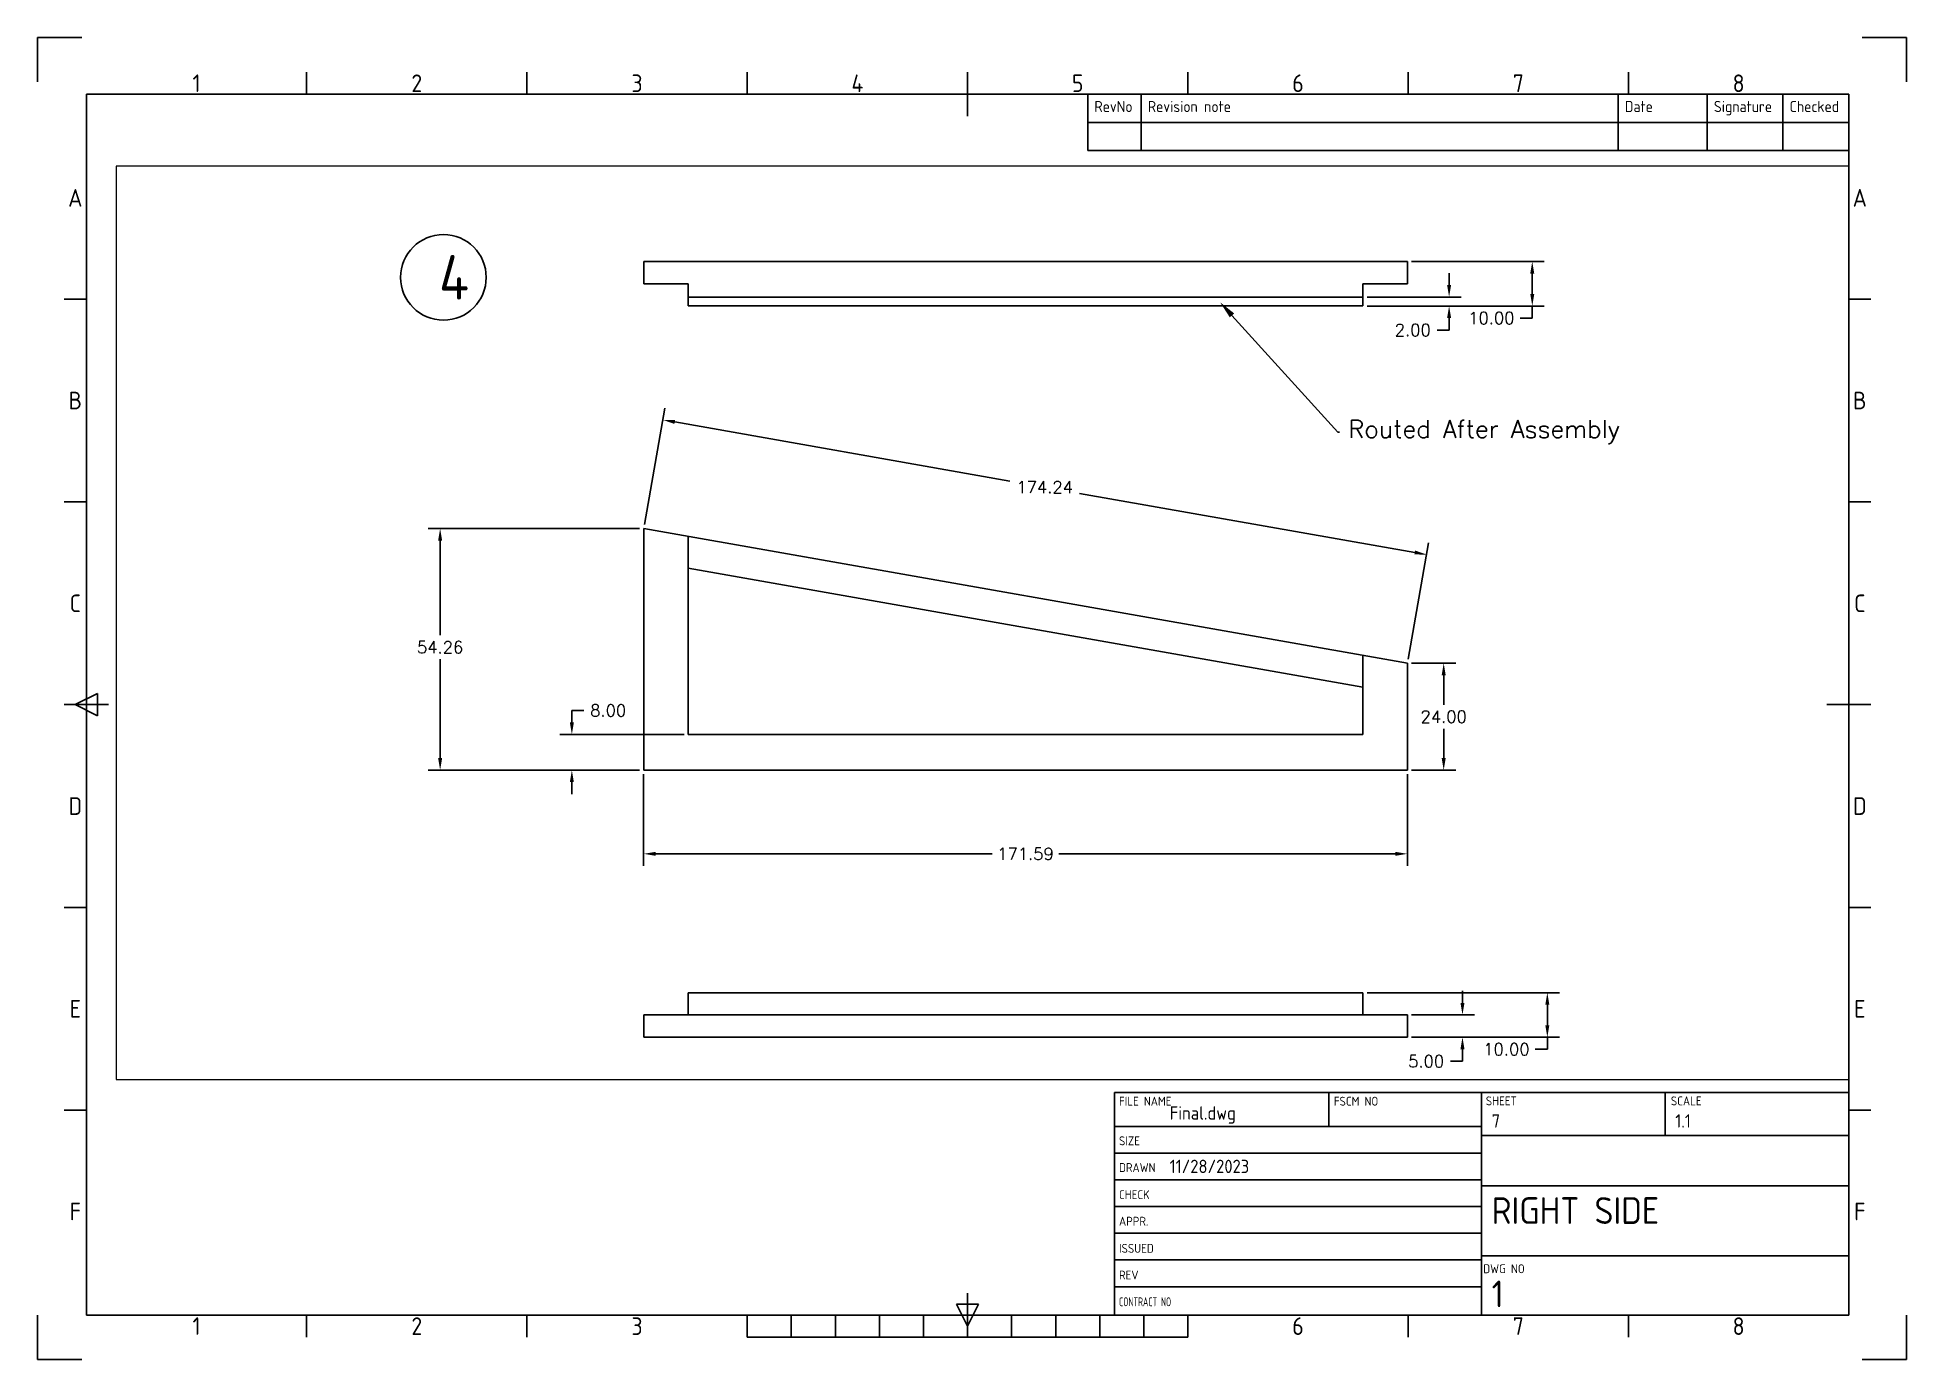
# Paper-space layout 'Right Side' of a CAD drawing. Header units: millimetres. Extents: x 0 to 420, y 0 to 297.
# The model-space entities are those that its viewports show. They can reach past a viewport. Long polylines and large blocks are cut down to what shows.
import ezdxf
from ezdxf import colors
from ezdxf.entities.mleader import LeaderData, LeaderLine
from ezdxf.enums import TextEntityAlignment as Align
from ezdxf.math import Vec2, Vec3

# ---------------------------------------------------------------- set-up
doc = ezdxf.new("R2010")
doc.units = ezdxf.units.MM
for name, color, linetype in [('Dim', 1, 'Continuous'), ('Layer1', 5, 'Continuous'), ('Title Block', 7, 'Continuous'), ('Viewport', 40, 'Continuous'), ('Wood', 7, 'Continuous')]:
    doc.layers.add(name, color=color, linetype=linetype)
doc.styles.add('ACISOTS', font='isocp.shx', dxfattribs={"height": 1})
doc.styles.add('ISO Proportional', font='isocp.shx')
doc.styles.get("Standard").update_dxf_attribs({"font": 'simplex.shx'})
doc.dimstyles.new('Copy of Standard', dxfattribs={"dimscale": 15, "dimtxt": 0.18, "dimasz": 0.18, "dimexe": 0.18, "dimexo": 0.0625, "dimgap": 0.09, "dimtad": 0, "dimtih": 1, "dimtoh": 1, "dimzin": 0, "dimdsep": 46, "dimtxsty": 'Standard', "dimcen": 0.09, "dimadec": 0, "dimazin": 0, "dimtfac": 1, "dimtofl": 0, "dimtmove": 0, "dimatfit": 2, "dimfxl": 1, "dimtolj": 1, "dimtzin": 0, "dimarcsym": 0})

# ---------------------------------------------------------------- blocks, each defined once
blk = doc.blocks.new('*T3')
at = {"layer": 'Title Block', "color": 0, "lineweight": -2}
for p, q in [((0, 0), (12, 0)), ((0, 0), (0, -6.33)), ((12, 0), (119.19, 0)), ((12, 0), (12, -6.33)), ((119.19, 0), (139.19, 0)), ((119.19, 0), (119.19, -6.33)), ((139.19, 0), (156.21, 0)), ((139.19, 0), (139.19, -6.33)), ((156.21, 0), (171, 0)), ((156.21, 0), (156.21, -6.33)), ((171, 0), (171, -6.33)), ((0, -6.33), (12, -6.33)), ((0, -6.33), (0, -12.67)), ((12, -6.33), (119.19, -6.33)), ((12, -6.33), (12, -12.67)), ((119.19, -6.33), (139.19, -6.33)), ((119.19, -6.33), (119.19, -12.67)), ((139.19, -6.33), (156.21, -6.33)), ((139.19, -6.33), (139.19, -12.67)), ((156.21, -6.33), (171, -6.33)), ((156.21, -6.33), (156.21, -12.67)), ((171, -6.33), (171, -12.67)), ((0, -12.67), (12, -12.67)), ((12, -12.67), (119.19, -12.67)), ((119.19, -12.67), (139.19, -12.67)), ((139.19, -12.67), (156.21, -12.67)), ((156.21, -12.67), (171, -12.67))]:
    blk.add_line(p, q, dxfattribs=at)
at = {"layer": 'Title Block', "color": 0, "char_height": 2.5, "attachment_point": 1, "style": 'ISO Proportional'}
for s, insert, width in [('RevNo', (1.5, -1.5), 9), ('Revision note', (13.5, -1.5), 104.1871), ('Date', (120.69, -1.5), 17), ('Signature', (140.69, -1.5), 14.0204), ('Checked', (157.71, -1.5), 11.7925)]:
    blk.add_mtext(s, dxfattribs=dict(at, insert=insert, width=width))
blk = doc.blocks.new('Title Block')
at = {"layer": 'Title Block'}
for p, q in [((0, 297), (0, 287)), ((10, 297), (0, 297)), ((420, 297), (410, 297)), ((420, 287), (420, 297)), ((60.5, 284.23), (60.5, 289.18)), ((110, 284.23), (110, 289.18)), ((159.5, 284.23), (159.5, 289.18)), ((209, 279.28), (209, 289.18)), ((258.5, 284.23), (258.5, 289.18)), ((308, 284.23), (308, 289.18)), ((357.5, 284.23), (357.5, 289.18)), ((407, 284.23), (11, 284.23)), ((11, 284.23), (11, 10)), ((407, 10), (407, 284.23)), ((11, 238.19), (6.05, 238.19)), ((411.95, 238.19), (407, 238.19)), ((11, 192.66), (6.05, 192.66)), ((411.95, 192.66), (407, 192.66)), ((6.05, 147.12), (15.95, 147.12)), ((8.52, 147.12), (13.47, 149.59)), ((13.47, 144.64), (8.52, 147.12)), ((13.47, 149.59), (13.47, 144.64)), ((402.05, 147.12), (411.95, 147.12)), ((11, 101.58), (6.05, 101.58)), ((411.95, 101.58), (407, 101.58)), ((407, 60), (242, 60)), ((242, 10), (242, 60)), ((290.14, 60), (290.14, 52.38)), ((324.5, 10), (324.5, 60)), ((365.75, 50.35), (365.75, 60)), ((407, 10), (407, 60)), ((11, 56.03), (6.05, 56.03)), ((411.95, 56.03), (407, 56.03)), ((242, 52.38), (324.5, 52.38)), ((242, 46.38), (324.5, 46.38)), ((407, 50.35), (324.5, 50.35)), ((242, 40.38), (324.5, 40.38)), ((324.5, 39.01), (407, 39.01)), ((242, 34.38), (324.5, 34.38)), ((242, 28.38), (324.5, 28.38)), ((242, 22.38), (324.5, 22.38)), ((324.5, 23.29), (407, 23.29)), ((209, 10), (209, 14.95)), ((242, 16.38), (324.5, 16.38)), ((0, 0), (0, 10)), ((11, 10), (407, 10)), ((60.5, 5.05), (60.5, 10)), ((110, 5.05), (110, 10)), ((159.5, 5.05), (159.5, 10)), ((169.4, 5.05), (169.4, 10)), ((179.3, 5.05), (179.3, 10)), ((189.2, 5.05), (189.2, 10)), ((199.1, 5.05), (199.1, 10)), ((206.53, 12.47), (211.47, 12.47)), ((209, 7.52), (206.53, 12.47)), ((211.47, 12.47), (209, 7.52)), ((209, 10), (209, 5.05)), ((218.9, 5.05), (218.9, 10)), ((228.8, 5.05), (228.8, 10)), ((238.7, 5.05), (238.7, 10)), ((407, 10), (242, 10)), ((248.6, 5.05), (248.6, 10)), ((258.5, 5.05), (258.5, 10)), ((308, 5.05), (308, 10)), ((357.5, 5.05), (357.5, 10)), ((420, 0), (420, 10)), ((159.5, 5.05), (258.5, 5.05)), ((0, 0), (10, 0)), ((420, 0), (410, 0))]:
    blk.add_line(p, q, dxfattribs=at)
blk.add_blockref('*T3', (236, 284.23))
at = {"layer": 'Title Block', "style": 'ISO Proportional'}
for s, p in [('1', (35.75, 286.7)), ('2', (85.25, 286.7)), ('3', (134.75, 286.7)), ('4', (184.25, 286.7)), ('5', (233.75, 286.7)), ('6', (283.25, 286.7)), ('7', (332.75, 286.7)), ('8', (382.25, 286.7)), ('A', (8.52, 260.96)), ('A', (409.48, 260.96)), ('B', (8.52, 215.43)), ('B', (409.48, 215.43)), ('C', (8.52, 169.88)), ('C', (409.48, 169.88)), ('D', (8.52, 124.34)), ('D', (409.48, 124.34)), ('E', (8.52, 78.8)), ('E', (409.48, 78.8)), ('F', (8.52, 33.27)), ('F', (409.48, 33.27)), ('1', (35.75, 7.52)), ('2', (85.25, 7.52)), ('3', (134.75, 7.52)), ('6', (283.25, 7.52)), ('7', (332.75, 7.52)), ('8', (382.25, 7.52))]:
    blk.add_text(s, height=3.96, dxfattribs=at).set_placement(p, align=Align.MIDDLE)
at = {"layer": 'Title Block', "lineweight": 25, "style": 'ACISOTS'}
for s, p in [('FILE NAME', (243.03, 57.04)), ('FSCM NO', (291.3, 57.04)), ('SHEET', (325.45, 57.11)), ('SCALE', (367.03, 57.11)), ('SIZE', (243.03, 48.14)), ('DRAWN', (243.03, 42.14)), ('CHECK', (243.03, 36.05)), ('APPR.', (243.03, 30.08)), ('ISSUED', (243.03, 23.99)), ('REV', (243.03, 17.99))]:
    blk.add_text(s, height=2, dxfattribs=at).set_placement(p)
at = {"layer": 'Title Block', "lineweight": 25, "style": 'ACISOTS', "width": 0.683519}
blk.add_text('CONTRACT NO', height=2, dxfattribs=at).set_placement((243.03, 11.99))
at = {"layer": 'Title Block', "insert": (324.88, 21.41), "char_height": 2, "width": 8.8, "attachment_point": 1, "style": 'ACISOTS'}
blk.add_mtext('DWG NO', dxfattribs=at)
at = {"layer": 'Title Block', "lineweight": 35, "style": 'ACISOTS'}
for tag, p, height in [('FILE_NAME', (254.41, 53.9), 3), ('FSCM_NO', (293.68, 53.04), 3), ('SHEET', (326.77, 52.11), 3), ('SCALE', (368.02, 52.11), 3), ('SIZE', (254.7, 48.23), 3), ('DESIGN_ACTIVITY', (328.79, 43.14), 3.5), ('CHECK_DATE', (254.41, 41.9), 3), ('CHECK_DATE', (254.7, 36.14), 3), ('CHECKED_BY', (277.96, 36.14), 3), ('SHEETNAME', (326.77, 30.48), 6), ('APPROVAL_DATE', (254.7, 30.17), 3), ('APPROVED_BY', (277.96, 30.17), 3), ('ISSUE_DATE', (254.7, 24.08), 3), ('ISSUED_BY', (277.96, 24.08), 3), ('DRAWING_SUBTITLE', (328.79, 25.44), 3), ('REVISION', (254.7, 18.08), 3), ('SHEETNUMBER-NAME', (326.77, 11.76), 6), ('CONTRACT_NO', (254.7, 12.08), 3.5)]:
    blk.add_attdef(tag, p, '', height=height, dxfattribs=at)
blk = doc.blocks.new('*D64')
at = {"layer": 'Defpoints', "color": 0, "transparency": 16777216}
for p in [(2352.61, 638.56), (2306.88, 584.31), (2352.61, 584.31)]:
    blk.add_point(p, dxfattribs=at)
at = {"layer": 'Dim', "color": 0, "lineweight": -2, "transparency": 16777216}
for p, q in [((2351.68, 638.56), (2304.18, 638.56)), ((2306.88, 635.86), (2306.88, 614.61)), ((2306.88, 587.01), (2306.88, 609.21)), ((2351.68, 584.31), (2304.18, 584.31))]:
    blk.add_line(p, q, dxfattribs=at)
at = {"layer": 'Dim', "color": 0, "transparency": 16777216}
for points in [[(2306.43, 635.86), (2307.33, 635.86), (2306.88, 638.56)], [(2306.43, 587.01), (2307.33, 587.01), (2306.88, 584.31)]]:
    blk.add_solid(points, dxfattribs=at)
at = {"layer": 'Dim', "color": 0, "transparency": 16777216, "insert": (2306.88, 611.91), "char_height": 2.7, "attachment_point": 5}
blk.add_mtext('\\A1;54.26', dxfattribs=at)
blk = doc.blocks.new('*D65')
at = {"layer": 'Defpoints', "color": 0, "transparency": 16777216}
for p in [(2524.21, 608.31), (2524.21, 584.31), (2532.37, 584.31)]:
    blk.add_point(p, dxfattribs=at)
at = {"layer": 'Dim', "color": 0, "lineweight": -2, "transparency": 16777216}
for p, q in [((2525.15, 608.31), (2535.07, 608.31)), ((2532.37, 605.61), (2532.37, 599.01)), ((2532.37, 587.01), (2532.37, 593.61)), ((2525.15, 584.31), (2535.07, 584.31))]:
    blk.add_line(p, q, dxfattribs=at)
at = {"layer": 'Dim', "color": 0, "transparency": 16777216}
for points in [[(2531.92, 605.61), (2532.82, 605.61), (2532.37, 608.31)], [(2531.92, 587.01), (2532.82, 587.01), (2532.37, 584.31)]]:
    blk.add_solid(points, dxfattribs=at)
at = {"layer": 'Dim', "color": 0, "transparency": 16777216, "insert": (2532.37, 596.31), "char_height": 2.7, "attachment_point": 5}
blk.add_mtext('\\A1;24.00', dxfattribs=at)
blk = doc.blocks.new('*D66')
at = {"layer": 'Defpoints', "color": 0, "transparency": 16777216}
for p in [(2352.61, 584.31), (2524.21, 584.31), (2352.61, 565.5)]:
    blk.add_point(p, dxfattribs=at)
at = {"layer": 'Dim', "color": 0, "lineweight": -2, "transparency": 16777216}
for p, q in [((2352.61, 583.37), (2352.61, 562.8)), ((2524.21, 583.37), (2524.21, 562.8)), ((2355.31, 565.5), (2430.95, 565.5)), ((2521.51, 565.5), (2445.87, 565.5))]:
    blk.add_line(p, q, dxfattribs=at)
at = {"layer": 'Dim', "color": 0, "transparency": 16777216}
for points in [[(2355.31, 565.95), (2355.31, 565.05), (2352.61, 565.5)], [(2521.51, 565.95), (2521.51, 565.05), (2524.21, 565.5)]]:
    blk.add_solid(points, dxfattribs=at)
at = {"layer": 'Dim', "color": 0, "transparency": 16777216, "insert": (2438.41, 565.5), "char_height": 2.7, "attachment_point": 5}
blk.add_mtext('\\A1;171.59', dxfattribs=at)
blk = doc.blocks.new('*D67')
at = {"layer": 'Defpoints', "color": 0, "transparency": 16777216}
for p in [(2336.48, 592.31), (2362.61, 592.31), (2352.61, 584.31)]:
    blk.add_point(p, dxfattribs=at)
at = {"layer": 'Dim', "color": 0, "lineweight": -2, "transparency": 16777216}
for p, q in [((2336.48, 595.01), (2336.48, 597.71)), ((2336.48, 597.71), (2339.18, 597.71)), ((2361.68, 592.31), (2333.78, 592.31)), ((2351.68, 584.31), (2333.78, 584.31)), ((2336.48, 581.61), (2336.48, 578.91))]:
    blk.add_line(p, q, dxfattribs=at)
at = {"layer": 'Dim', "color": 0, "transparency": 16777216}
for points in [[(2336.03, 595.01), (2336.93, 595.01), (2336.48, 592.31)], [(2336.03, 581.61), (2336.93, 581.61), (2336.48, 584.31)]]:
    blk.add_solid(points, dxfattribs=at)
at = {"layer": 'Dim', "color": 0, "transparency": 16777216, "insert": (2344.64, 597.71), "char_height": 2.7, "attachment_point": 5}
blk.add_mtext('\\A1;8.00', dxfattribs=at)
blk = doc.blocks.new('*D68')
at = {"layer": 'Defpoints', "color": 0, "transparency": 16777216}
for p in [(2514.21, 534.31), (2524.21, 524.31), (2555.66, 524.31)]:
    blk.add_point(p, dxfattribs=at)
at = {"layer": 'Dim', "color": 0, "lineweight": -2, "transparency": 16777216}
for p, q in [((2515.15, 534.31), (2558.36, 534.31)), ((2555.66, 531.61), (2555.66, 527.01)), ((2525.15, 524.31), (2558.36, 524.31)), ((2555.66, 521.61), (2552.96, 521.61)), ((2555.66, 524.31), (2555.66, 521.61))]:
    blk.add_line(p, q, dxfattribs=at)
at = {"layer": 'Dim', "color": 0, "transparency": 16777216}
for points in [[(2555.21, 531.61), (2556.11, 531.61), (2555.66, 534.31)], [(2555.21, 527.01), (2556.11, 527.01), (2555.66, 524.31)]]:
    blk.add_solid(points, dxfattribs=at)
at = {"layer": 'Dim', "color": 0, "transparency": 16777216, "insert": (2546.47, 521.61), "char_height": 2.7, "attachment_point": 5}
blk.add_mtext('\\A1;10.00', dxfattribs=at)
blk = doc.blocks.new('*D69')
at = {"layer": 'Defpoints', "color": 0, "transparency": 16777216}
for p in [(2524.21, 529.31), (2524.21, 524.31), (2536.59, 524.31)]:
    blk.add_point(p, dxfattribs=at)
at = {"layer": 'Dim', "color": 0, "lineweight": -2, "transparency": 16777216}
for p, q in [((2536.59, 532.01), (2536.59, 534.71)), ((2525.15, 529.31), (2539.29, 529.31)), ((2525.15, 524.31), (2539.29, 524.31)), ((2536.59, 521.61), (2536.59, 518.91)), ((2536.59, 518.91), (2533.89, 518.91))]:
    blk.add_line(p, q, dxfattribs=at)
at = {"layer": 'Dim', "color": 0, "transparency": 16777216}
for points in [[(2536.14, 532.01), (2537.04, 532.01), (2536.59, 529.31)], [(2536.14, 521.61), (2537.04, 521.61), (2536.59, 524.31)]]:
    blk.add_solid(points, dxfattribs=at)
at = {"layer": 'Dim', "color": 0, "transparency": 16777216, "insert": (2528.43, 518.91), "char_height": 2.7, "attachment_point": 5}
blk.add_mtext('\\A1;5.00', dxfattribs=at)
blk = doc.blocks.new('*D70')
at = {"layer": 'Defpoints', "color": 0, "transparency": 16777216}
for p in [(2352.61, 638.56), (2528.52, 632.73), (2524.21, 608.31)]:
    blk.add_point(p, dxfattribs=at)
at = {"layer": 'Dim', "color": 0, "lineweight": -2, "transparency": 16777216}
for p, q in [((2352.78, 639.49), (2357.39, 665.64)), ((2359.58, 662.52), (2434.87, 649.24)), ((2525.86, 633.2), (2450.56, 646.47)), ((2524.37, 609.23), (2528.98, 635.39))]:
    blk.add_line(p, q, dxfattribs=at)
at = {"layer": 'Dim', "color": 0, "transparency": 16777216}
for points in [[(2359.66, 662.96), (2359.5, 662.07), (2356.92, 662.99)], [(2525.93, 633.64), (2525.78, 632.75), (2528.52, 632.73)]]:
    blk.add_solid(points, dxfattribs=at)
at = {"layer": 'Dim', "color": 0, "transparency": 16777216, "insert": (2442.72, 647.86), "char_height": 2.7, "attachment_point": 5}
blk.add_mtext('\\A1;174.24', dxfattribs=at)
blk = doc.blocks.new('*D71')
at = {"layer": 'Defpoints', "color": 0, "transparency": 16777216}
for p in [(2514.21, 690.56), (2514.21, 688.56), (2533.59, 688.56)]:
    blk.add_point(p, dxfattribs=at)
at = {"layer": 'Dim', "color": 0, "lineweight": -2, "transparency": 16777216}
for p, q in [((2533.59, 693.26), (2533.59, 695.96)), ((2515.15, 690.56), (2536.29, 690.56)), ((2515.15, 688.56), (2536.29, 688.56)), ((2533.59, 685.86), (2533.59, 683.16)), ((2533.59, 683.16), (2530.89, 683.16))]:
    blk.add_line(p, q, dxfattribs=at)
at = {"layer": 'Dim', "color": 0, "transparency": 16777216}
for points in [[(2533.14, 693.26), (2534.04, 693.26), (2533.59, 690.56)], [(2533.14, 685.86), (2534.04, 685.86), (2533.59, 688.56)]]:
    blk.add_solid(points, dxfattribs=at)
at = {"layer": 'Dim', "color": 0, "transparency": 16777216, "insert": (2525.42, 683.16), "char_height": 2.7, "attachment_point": 5}
blk.add_mtext('\\A1;2.00', dxfattribs=at)
blk = doc.blocks.new('*D72')
at = {"layer": 'Defpoints', "color": 0, "transparency": 16777216}
for p in [(2524.21, 698.56), (2514.21, 688.56), (2552.27, 688.56)]:
    blk.add_point(p, dxfattribs=at)
at = {"layer": 'Dim', "color": 0, "lineweight": -2, "transparency": 16777216}
for p, q in [((2525.15, 698.56), (2554.97, 698.56)), ((2552.27, 695.86), (2552.27, 691.26)), ((2515.15, 688.56), (2554.97, 688.56)), ((2552.27, 685.86), (2549.57, 685.86)), ((2552.27, 688.56), (2552.27, 685.86))]:
    blk.add_line(p, q, dxfattribs=at)
at = {"layer": 'Dim', "color": 0, "transparency": 16777216}
for points in [[(2551.82, 695.86), (2552.72, 695.86), (2552.27, 698.56)], [(2551.82, 691.26), (2552.72, 691.26), (2552.27, 688.56)]]:
    blk.add_solid(points, dxfattribs=at)
at = {"layer": 'Dim', "color": 0, "transparency": 16777216, "insert": (2543.08, 685.86), "char_height": 2.7, "attachment_point": 5}
blk.add_mtext('\\A1;10.00', dxfattribs=at)

msp = doc.modelspace()

# ---------------------------------------------------------------- linework, layer by layer
at = {"layer": 'Layer1'}
msp.add_circle((2307.616, 694.995), 9.618, dxfattribs=at)
at = {"layer": 'Wood'}
for p, q in [((2524.209, 698.563), (2352.614, 698.563)), ((2352.614, 698.563), (2352.614, 693.563)), ((2524.209, 698.563), (2524.209, 693.563)), ((2362.614, 693.563), (2352.614, 693.563)), ((2362.614, 693.563), (2362.614, 688.563)), ((2524.209, 693.563), (2514.209, 693.563)), ((2514.209, 693.563), (2514.209, 688.563)), ((2514.209, 690.563), (2362.614, 690.563)), ((2362.614, 688.563), (2514.209, 688.563)), ((2524.209, 608.307), (2352.614, 638.563)), ((2352.614, 638.563), (2352.614, 584.307)), ((2360.614, 637.153), (2360.614, 637.153)), ((2362.614, 636.8), (2362.614, 592.307)), ((2514.209, 602.962), (2362.614, 629.692)), ((2514.209, 610.07), (2514.209, 592.307)), ((2524.209, 608.307), (2524.209, 584.307)), ((2362.614, 592.307), (2514.209, 592.307)), ((2352.614, 584.307), (2524.209, 584.307)), ((2362.614, 534.307), (2514.209, 534.307)), ((2362.614, 534.307), (2362.614, 529.307)), ((2514.209, 534.307), (2514.209, 529.307)), ((2352.614, 529.307), (2524.209, 529.307)), ((2352.614, 529.307), (2352.614, 524.307)), ((2524.209, 529.307), (2524.209, 524.307)), ((2352.614, 524.307), (2524.209, 524.307))]:
    msp.add_line(p, q, dxfattribs=at)

# ---------------------------------------------------------------- texts
at = {"layer": 'Layer1', "insert": (2306.616, 699.995), "char_height": 10, "attachment_point": 1, "style": 'ISO Proportional'}
msp.add_mtext_dynamic_manual_height_columns('4', width=25.64739, gutter_width=12.5, heights=[0], dxfattribs=at)

# ---------------------------------------------------------------- dimensions: what is measured, and where the dimension line sits
at = {"layer": 'Dim'}
for base, p1, p2, angle, picture, middle in [((2552.268, 688.563), (2524.209, 698.563), (2514.209, 688.563), 90, '*D72', (2543.075, 685.863)), ((2533.587, 688.563), (2514.209, 690.563), (2514.209, 688.563), 90, '*D71', (2525.423, 683.163)), ((2532.368, 584.307), (2524.209, 608.307), (2524.209, 584.307), 90, '*D65', (2532.368, 596.307)), ((2336.477, 592.307), (2352.614, 584.307), (2362.614, 592.307), 90, '*D67', (2344.641, 597.707)), ((2352.614, 565.5), (2524.2089, 584.3067), (2352.614, 584.3067), 180, '*D66', (2438.4114, 565.5)), ((2555.659, 524.307), (2514.209, 534.307), (2524.209, 524.307), 90, '*D68', (2546.466, 521.607)), ((2536.59, 524.307), (2524.209, 529.307), (2524.209, 524.307), 90, '*D69', (2528.426, 518.907))]:
    dim = msp.add_linear_dim(base=base, p1=p1, p2=p2, angle=angle, dimstyle='Copy of Standard', dxfattribs=at)
    dim.commit()
    dim.dimension.update_dxf_attribs({"geometry": picture, "text_midpoint": middle})
dim = msp.add_aligned_dim(p1=(2352.614, 638.563), p2=(2524.209, 608.307), distance=24.799, dimstyle='Copy of Standard', dxfattribs=at)
dim.commit()
dim.dimension.update_dxf_attribs({"geometry": '*D70', "text_midpoint": (2442.718, 647.857)})
dim = msp.add_linear_dim(base=(2306.882, 584.307), p1=(2352.614, 638.563), p2=(2352.614, 584.307), angle=90, dimstyle='Copy of Standard', dxfattribs=at)
dim.commit()
dim.dimension.update_dxf_attribs({"geometry": '*D64', "text_midpoint": (2306.882, 611.912), "dimtype": 160})

# ---------------------------------------------------------------- leaders
ml = msp.add_multileader_mtext('Standard', dxfattribs=at)
ml.set_content('Routed After Assembly', color=256)
ml.set_leader_properties()
ml.build(insert=Vec2(0, 0))
ml.multileader.update_dxf_attribs({"text_right_attachment_type": 6, "dogleg_length": 0.36})
ctx = ml.context
ctx.base_point, ctx.plane_origin = Vec3(2508.949, 660.251), Vec3(2482.105, 689.424)
ctx.right_attachment = 6
notes = []
notes.append((ctx, [(0, (1, 1, 0), (2508.589, 660.251), (1, 0), 0.36, [(0, [(2482.105, 689.424)], 0, [])])]))
ctx.mtext.insert, ctx.mtext.flow_direction = Vec3(2510.949, 662.918), 5
for ctx, leaders in notes:
    for number, flags, end, landing, length, lines in leaders:
        leader = LeaderData()
        leader.index, (leader.has_last_leader_line, leader.has_dogleg_vector, leader.attachment_direction) = number, flags
        leader.last_leader_point, leader.dogleg_vector, leader.dogleg_length = Vec3(end), Vec3(landing), length
        for number, points, colour, breaks in lines:
            line = LeaderLine()
            line.index, line.vertices, line.color, line.breaks = number, Vec3.list(points), colors.encode_raw_color(colour), breaks
            leader.lines.append(line)
        ctx.leaders.append(leader)

psp = doc.layouts.new('Right Side')

# ---------------------------------------------------------------- block references
ref = psp.add_blockref('Title Block', (0, 0))
ref.add_attrib('SHEETNAME', 'RIGHT SIDE', (326.77, 30.48), dxfattribs={"layer": 'Title Block', "lineweight": 35, "height": 6, "style": 'ACISOTS'})
ref.add_attrib('SHEETNUMBER-NAME', '1', (326.77, 11.76), dxfattribs={"layer": 'Title Block', "lineweight": 35, "height": 6, "style": 'ACISOTS'})
ref.add_attrib('SCALE', '1.1', (368.02, 52.11), dxfattribs={"layer": 'Title Block', "lineweight": 35, "height": 3, "style": 'ACISOTS'})
ref.add_attrib('SHEET', '7', (326.77, 52.11), dxfattribs={"layer": 'Title Block', "lineweight": 35, "height": 3, "style": 'ACISOTS'})
ref.add_attrib('FILE_NAME', 'Final.dwg', (254.41, 53.9), dxfattribs={"layer": 'Title Block', "lineweight": 35, "height": 3, "style": 'ACISOTS'})
ref.add_attrib('CHECK_DATE', '11/28/2023', (254.41, 41.9), dxfattribs={"layer": 'Title Block', "lineweight": 35, "height": 3, "style": 'ACISOTS'})

# ---------------------------------------------------------------- viewports
at = {"layer": 'Viewport'}
psp.add_viewport(center=(212.35, 165.47), size=(389.31, 205.1466), view_center_point=(2428.736, 617.366), view_height=205.1466, dxfattribs=at)

doc.saveas('drawing.dxf')
